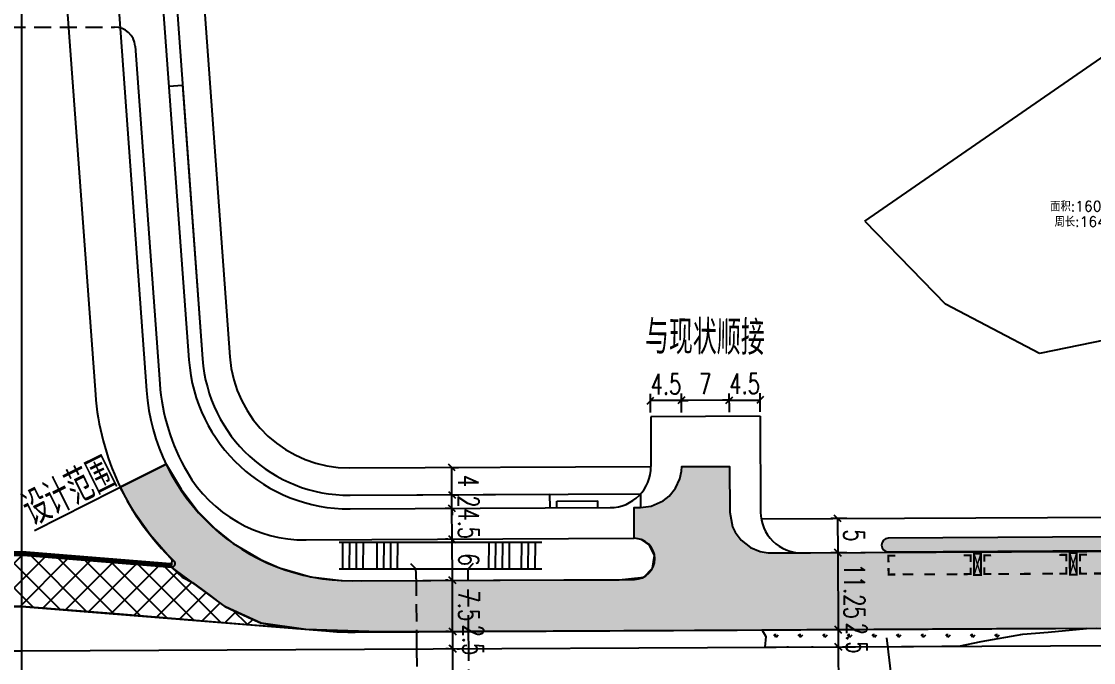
# Model space of a CAD drawing. Extents: x 113363 to 119694, y 18926 to 19620.
# Drawn here: x 115733.2 to 115889.9, y 19294.8 to 19388.5 of the extents above; entities that cross this region are included whole.
import ezdxf
from ezdxf.enums import TextEntityAlignment as Align

# ---------------------------------------------------------------- set-up
doc = ezdxf.new("R2010")
doc.units = 0
for name, pattern in [('CONTINOUS', [0]), ('DASHED2', [9.525, 6.35, -3.175]), ('HIDDENX2', [0.75, 0.5, -0.25]), ('XX', [2, 1.5, -0.5])]:
    doc.linetypes.add(name, pattern=pattern)
for name, color, linetype in [('FW', 4, 'Continuous'), ('SGFW', 4, 'Continuous'), ('人行道', 1, 'Continuous'), ('公交站', 3, 'Continuous'), ('地下通道', 6, 'Continuous'), ('对应标注', 1, 'Continuous'), ('挡土墙', 183, 'DASHED2'), ('无障碍', 3, 'Continuous'), ('树池绿化', 3, 'Continuous'), ('横断面宽度标注', 7, 'Continuous'), ('现状', 5, 'Continuous'), ('立道牙', 5, 'Continuous'), ('计量填充层1', 30, 'Continuous'), ('计量填充层2', 241, 'Continuous'), ('计量填充层5', 100, 'Continuous'), ('辅助填充', 3, 'Continuous')]:
    doc.layers.add(name, color=color, linetype=linetype)
doc.layers.add('MxDimLayer', color=1, linetype='Continuous', lineweight=0)
doc.styles.add('HZTXT', font='ROMANS', dxfattribs={"width": 0.75, "bigfont": 'HZTXT'})
doc.styles.add('MyDimText', font='txt.shx', dxfattribs={"bigfont": 'hztxt.shx'})
doc.styles.get("Standard").update_dxf_attribs({"font": 'txtd.shx', "width": 0.7, "bigfont": 'hztxt.shx'})
doc.styles.add('txtd', font='txtd.shx', dxfattribs={"width": 0.7, "bigfont": 'hztxt.shx'})
doc.styles.add('XBT', font='', dxfattribs={"width": 0.85})
doc.styles.get('XBT').set_extended_font_data('宋体')
doc.dimstyles.get("Standard").update_dxf_attribs({"dimtxt": 3, "dimasz": 1, "dimexe": 1, "dimexo": 0.625, "dimgap": 0.9, "dimtad": 1, "dimdsep": 46, "dimtxsty": 'txtd', "dimblk": 'OBLIQUE', "dimcen": 0.09, "dimclrd": 256, "dimadec": 0, "dimazin": 0, "dimtfac": 1, "dimtix": 1, "dimtmove": 2, "dimatfit": 3, "dimfxl": 1, "dimtolj": 1, "dimtzin": 0, "dimlwd": -1, "dimarcsym": 0})

# ---------------------------------------------------------------- blocks, each defined once
blk = doc.blocks.new('_Oblique')
at = {"color": 0, "linetype": 'ByBlock', "lineweight": -2}
blk.add_line((-0.5, -0.5), (0.5, 0.5), dxfattribs=at)
blk = doc.blocks.new('*U209')
at = {"layer": '横断面宽度标注', "color": 0, "linetype": 'CONTINOUS', "lineweight": -2, "transparency": 16777216}
for p, q in [((115853.86, 19315.9), (115851.51, 19315.89)), ((115853.88, 19310.9), (115851.54, 19310.89))]:
    blk.add_line(p, q, dxfattribs=at)
at = {"layer": '横断面宽度标注', "linetype": 'CONTINOUS', "transparency": 16777216}
blk.add_line((115852.51, 19315.9), (115852.54, 19310.9), dxfattribs=at)
for p, rotation in [((115852.51, 19315.9), 90.28595695201993), ((115852.54, 19310.9), 270.2859569520199)]:
    blk.add_blockref('_Oblique', p, dxfattribs=dict(at, rotation=rotation))
at = {"layer": '横断面宽度标注', "color": 0, "linetype": 'CONTINOUS', "transparency": 16777216, "insert": (115854.92, 19313.41), "char_height": 3, "width": 0.000000001, "attachment_point": 5, "rotation": 270.286, "style": 'txtd'}
blk.add_mtext('\\A1;5', dxfattribs=at)
blk = doc.blocks.new('*U210')
at = {"layer": '横断面宽度标注', "color": 0, "linetype": 'CONTINOUS', "lineweight": -2, "transparency": 16777216}
for p, q in [((115853.88, 19310.9), (115851.54, 19310.89)), ((115853.22, 19299.65), (115853.59, 19299.65))]:
    blk.add_line(p, q, dxfattribs=at)
at = {"layer": '横断面宽度标注', "linetype": 'CONTINOUS', "transparency": 16777216}
blk.add_line((115852.54, 19310.9), (115852.59, 19299.65), dxfattribs=at)
for p, rotation in [((115852.54, 19310.9), 90.28595695185403), ((115852.59, 19299.65), 270.285956951854)]:
    blk.add_blockref('_Oblique', p, dxfattribs=dict(at, rotation=rotation))
at = {"layer": '横断面宽度标注', "color": 0, "linetype": 'CONTINOUS', "transparency": 16777216, "insert": (115854.96, 19305.28), "char_height": 3, "width": 0.000000001, "attachment_point": 5, "rotation": 270.286, "style": 'txtd'}
blk.add_mtext('\\A1;11.25', dxfattribs=at)
blk = doc.blocks.new('*U211')
at = {"layer": '横断面宽度标注', "linetype": 'CONTINOUS', "transparency": 16777216}
blk.add_line((115852.59, 19299.65), (115852.61, 19297.15), dxfattribs=at)
at = {"layer": '横断面宽度标注', "color": 0, "linetype": 'CONTINOUS', "lineweight": -2, "transparency": 16777216}
for p, q in [((115853.22, 19299.65), (115853.59, 19299.65)), ((115853.23, 19297.15), (115853.61, 19297.15))]:
    blk.add_line(p, q, dxfattribs=at)
at = {"layer": '横断面宽度标注', "linetype": 'CONTINOUS', "transparency": 16777216}
for p, rotation in [((115852.59, 19299.65), 90.28595695185403), ((115852.61, 19297.15), 270.285956951854)]:
    blk.add_blockref('_Oblique', p, dxfattribs=dict(at, rotation=rotation))
at = {"layer": '横断面宽度标注', "color": 0, "linetype": 'CONTINOUS', "transparency": 16777216, "insert": (115855.31, 19298.41), "char_height": 3, "width": 0.000000001, "attachment_point": 5, "rotation": 270.286, "style": 'txtd'}
blk.add_mtext('\\A1;2.5', dxfattribs=at)
blk = doc.blocks.new('*U212')
at = {"layer": '横断面宽度标注', "linetype": 'CONTINOUS', "transparency": 16777216}
blk.add_line((115852.61, 19297.15), (115852.69, 19281.15), dxfattribs=at)
at = {"layer": '横断面宽度标注', "color": 0, "linetype": 'CONTINOUS', "lineweight": -2, "transparency": 16777216}
for p, q in [((115853.23, 19297.15), (115853.61, 19297.15)), ((115853.31, 19281.15), (115853.69, 19281.15))]:
    blk.add_line(p, q, dxfattribs=at)
at = {"layer": '横断面宽度标注', "linetype": 'CONTINOUS', "transparency": 16777216}
for p, rotation in [((115852.61, 19297.15), 90.28595695185403), ((115852.69, 19281.15), 270.285956951854)]:
    blk.add_blockref('_Oblique', p, dxfattribs=dict(at, rotation=rotation))
at = {"layer": '横断面宽度标注', "color": 0, "linetype": 'CONTINOUS', "transparency": 16777216, "insert": (115855.05, 19289.16), "char_height": 3, "width": 0.000000001, "attachment_point": 5, "rotation": 270.286, "style": 'txtd'}
blk.add_mtext('\\A1;16', dxfattribs=at)
blk = doc.blocks.new('*U231')
at = {"layer": '横断面宽度标注', "color": 0, "linetype": 'CONTINOUS', "lineweight": -2, "transparency": 16777216}
for p, q in [((115795.65, 19296.86), (115795.26, 19296.86)), ((115795.73, 19280.86), (115795.34, 19280.86))]:
    blk.add_line(p, q, dxfattribs=at)
at = {"layer": '横断面宽度标注', "linetype": 'CONTINOUS', "transparency": 16777216}
blk.add_line((115796.34, 19280.87), (115796.26, 19296.87), dxfattribs=at)
for p, rotation in [((115796.26, 19296.87), 90.28595695268774), ((115796.34, 19280.87), 270.2859569526877)]:
    blk.add_blockref('_Oblique', p, dxfattribs=dict(at, rotation=rotation))
at = {"layer": '横断面宽度标注', "color": 0, "linetype": 'CONTINOUS', "transparency": 16777216, "insert": (115798.7, 19288.88), "char_height": 3, "width": 0.000000001, "attachment_point": 5, "rotation": 270.286, "style": 'txtd'}
blk.add_mtext('\\A1;16', dxfattribs=at)
blk = doc.blocks.new('*U232')
at = {"layer": '横断面宽度标注', "linetype": 'CONTINOUS', "transparency": 16777216}
blk.add_line((115796.28, 19296.87), (115796.27, 19299.37), dxfattribs=at)
at = {"layer": '横断面宽度标注', "color": 0, "linetype": 'CONTINOUS', "lineweight": -2, "transparency": 16777216}
for p, q in [((115796.89, 19299.37), (115797.27, 19299.37)), ((115796.9, 19296.87), (115797.28, 19296.87))]:
    blk.add_line(p, q, dxfattribs=at)
at = {"layer": '横断面宽度标注', "linetype": 'CONTINOUS', "transparency": 16777216}
for p, rotation in [((115796.27, 19299.37), 90.28595695268774), ((115796.28, 19296.87), 270.2859569526877)]:
    blk.add_blockref('_Oblique', p, dxfattribs=dict(at, rotation=rotation))
at = {"layer": '横断面宽度标注', "color": 0, "linetype": 'CONTINOUS', "transparency": 16777216, "insert": (115799.26, 19298.13), "char_height": 3, "width": 0.000000001, "attachment_point": 5, "rotation": 270.286, "style": 'txtd'}
blk.add_mtext('\\A1;2.5', dxfattribs=at)
blk = doc.blocks.new('*U233')
at = {"layer": '横断面宽度标注', "color": 0, "linetype": 'CONTINOUS', "lineweight": -2, "transparency": 16777216}
for p, q in [((115795.6, 19306.86), (115795.22, 19306.86)), ((115795.64, 19299.36), (115795.25, 19299.36))]:
    blk.add_line(p, q, dxfattribs=at)
at = {"layer": '横断面宽度标注', "linetype": 'CONTINOUS', "transparency": 16777216}
blk.add_line((115796.25, 19299.37), (115796.22, 19306.87), dxfattribs=at)
for p, rotation in [((115796.22, 19306.87), 90.28595695268774), ((115796.25, 19299.37), 270.2859569526877)]:
    blk.add_blockref('_Oblique', p, dxfattribs=dict(at, rotation=rotation))
at = {"layer": '横断面宽度标注', "color": 0, "linetype": 'CONTINOUS', "transparency": 16777216, "insert": (115798.63, 19303.13), "char_height": 3, "width": 0.000000001, "attachment_point": 5, "rotation": 270.286, "style": 'txtd'}
blk.add_mtext('\\A1;7.5', dxfattribs=at)
blk = doc.blocks.new('*U234')
at = {"layer": '横断面宽度标注', "color": 0, "linetype": 'CONTINOUS', "lineweight": -2, "transparency": 16777216}
for p, q in [((115795.57, 19312.86), (115795.19, 19312.86)), ((115795.6, 19306.86), (115795.22, 19306.86))]:
    blk.add_line(p, q, dxfattribs=at)
at = {"layer": '横断面宽度标注', "linetype": 'CONTINOUS', "transparency": 16777216}
blk.add_line((115796.22, 19306.87), (115796.19, 19312.86), dxfattribs=at)
for p, rotation in [((115796.19, 19312.86), 90.28595695268774), ((115796.22, 19306.87), 270.2859569526877)]:
    blk.add_blockref('_Oblique', p, dxfattribs=dict(at, rotation=rotation))
at = {"layer": '横断面宽度标注', "color": 0, "linetype": 'CONTINOUS', "transparency": 16777216, "insert": (115798.6, 19309.88), "char_height": 3, "width": 0.000000001, "attachment_point": 5, "rotation": 270.286, "style": 'txtd'}
blk.add_mtext('\\A1;6', dxfattribs=at)
blk = doc.blocks.new('*U235')
at = {"layer": '横断面宽度标注', "color": 0, "linetype": 'CONTINOUS', "lineweight": -2, "transparency": 16777216}
for p, q in [((115795.7, 19317.36), (115795.16, 19317.36)), ((115795.57, 19312.86), (115795.19, 19312.86))]:
    blk.add_line(p, q, dxfattribs=at)
at = {"layer": '横断面宽度标注', "linetype": 'CONTINOUS', "transparency": 16777216}
blk.add_line((115796.19, 19312.86), (115796.16, 19317.36), dxfattribs=at)
for p, rotation in [((115796.16, 19317.36), 90.28595695268774), ((115796.19, 19312.86), 270.2859569526877)]:
    blk.add_blockref('_Oblique', p, dxfattribs=dict(at, rotation=rotation))
at = {"layer": '横断面宽度标注', "color": 0, "linetype": 'CONTINOUS', "transparency": 16777216, "insert": (115798.61, 19315.13), "char_height": 3, "width": 0.000000001, "attachment_point": 5, "rotation": 270.286, "style": 'txtd'}
blk.add_mtext('\\A1;4.5', dxfattribs=at)
blk = doc.blocks.new('*U237')
at = {"layer": '横断面宽度标注', "linetype": 'CONTINOUS', "transparency": 16777216}
for p, q in [((115796.15, 19319.36), (115796.15, 19320.36)), ((115796.16, 19317.36), (115796.15, 19319.36)), ((115796.16, 19317.36), (115796.17, 19316.36))]:
    blk.add_line(p, q, dxfattribs=at)
at = {"layer": '横断面宽度标注', "color": 0, "linetype": 'CONTINOUS', "lineweight": -2, "transparency": 16777216}
for p, q in [((115796.5, 19319.37), (115797.15, 19319.37)), ((115795.7, 19317.36), (115795.16, 19317.36))]:
    blk.add_line(p, q, dxfattribs=at)
at = {"layer": '横断面宽度标注', "linetype": 'CONTINOUS', "transparency": 16777216}
for p, rotation in [((115796.15, 19319.36), 270.2859569526877), ((115796.16, 19317.36), 90.28595695268774)]:
    blk.add_blockref('_Oblique', p, dxfattribs=dict(at, rotation=rotation))
at = {"layer": '横断面宽度标注', "color": 0, "linetype": 'CONTINOUS', "transparency": 16777216, "insert": (115798.56, 19318.38), "char_height": 3, "width": 0.000000001, "attachment_point": 5, "rotation": 270.286, "style": 'txtd'}
blk.add_mtext('\\A1;2', dxfattribs=at)
blk = doc.blocks.new('*U238')
at = {"layer": '横断面宽度标注', "linetype": 'CONTINOUS', "transparency": 16777216}
blk.add_line((115796.15, 19319.36), (115796.13, 19323.36), dxfattribs=at)
at = {"layer": '横断面宽度标注', "color": 0, "linetype": 'CONTINOUS', "lineweight": -2, "transparency": 16777216}
for p, q in [((115796.48, 19323.37), (115797.13, 19323.37)), ((115796.5, 19319.37), (115797.15, 19319.37))]:
    blk.add_line(p, q, dxfattribs=at)
at = {"layer": '横断面宽度标注', "linetype": 'CONTINOUS', "transparency": 16777216}
for p, rotation in [((115796.13, 19323.36), 90.28595695268774), ((115796.15, 19319.36), 270.2859569526877)]:
    blk.add_blockref('_Oblique', p, dxfattribs=dict(at, rotation=rotation))
at = {"layer": '横断面宽度标注', "color": 0, "linetype": 'CONTINOUS', "transparency": 16777216, "insert": (115798.54, 19321.38), "char_height": 3, "width": 0.000000001, "attachment_point": 5, "rotation": 270.286, "style": 'txtd'}
blk.add_mtext('\\A1;4', dxfattribs=at)
blk = doc.blocks.new('三位')
at = {"layer": '公交站'}
blk.add_hatch(color=256, dxfattribs=at).paths.add_polyline_path([(-20.02, 5.31, 0.999374), (-20.01, 3.31), (19.99, 3.38, 0.999374), (19.99, 5.38)])
blk.add_lwpolyline([(19.99, 3.38, 1), (19.99, 5.38), (-20.02, 5.31, 1), (-20.01, 3.31)], format="xyb", close=True, dxfattribs=at)
at = {"layer": '公交站', "linetype": 'Continuous'}
for points in [[(-6.51, -0.15, 0.3, 0.3, 0), (-7.51, -0.15, 0.3, 0.3, 0), (-7.51, 3, 0.3, 0.3, 0), (-6.51, 3, 0.3, 0.3, 0)], [(7.49, -0.15, 0.3, 0.3, 0), (6.49, -0.15, 0.3, 0.3, 0), (6.49, 3, 0.3, 0.3, 0), (7.49, 3, 0.3, 0.3, 0)]]:
    blk.add_lwpolyline(points, format="xyseb", close=True, dxfattribs=at)
for points in [[(-20.01, 1.79, 0.3, 0.3, 0), (-20.01, 2.75, 0.3, 0.3, 0), (-19, 2.75, 0.3, 0.3, 0)], [(-8.01, 1.79, 0.3, 0.3, 0), (-8.01, 2.75, 0.3, 0.3, 0), (-9.03, 2.75, 0.3, 0.3, 0)], [(-6.51, -0.15, 0.2, 0.2, 0), (-7.51, 3, 0.2, 0.2, 0)], [(-6.51, 3, 0.2, 0.2, 0), (-7.51, -0.15, 0.2, 0.2, 0)], [(-6.01, 1.79, 0.3, 0.3, 0), (-6.01, 2.75, 0.3, 0.3, 0), (-5, 2.75, 0.3, 0.3, 0)], [(5.99, 1.79, 0.3, 0.3, 0), (5.99, 2.75, 0.3, 0.3, 0), (4.97, 2.75, 0.3, 0.3, 0)], [(7.49, -0.15, 0.2, 0.2, 0), (6.49, 3, 0.2, 0.2, 0)], [(7.49, 3, 0.2, 0.2, 0), (6.49, -0.15, 0.2, 0.2, 0)], [(7.99, 1.79, 0.3, 0.3, 0), (7.99, 2.75, 0.3, 0.3, 0), (9, 2.75, 0.3, 0.3, 0)], [(19.99, 1.79, 0.3, 0.3, 0), (19.99, 2.75, 0.3, 0.3, 0), (18.97, 2.75, 0.3, 0.3, 0)], [(-20.01, 0.96, 0.3, 0.3, 0), (-20.01, 0, 0.3, 0.3, 0), (-19, 0, 0.3, 0.3, 0)], [(-16.4, 0, 0.3, 0.3, 0), (-17.97, 0, 0.3, 0.3, 0)], [(-13.22, 0, 0.3, 0.3, 0), (-14.78, 0, 0.3, 0.3, 0)], [(-9.96, 0, 0.3, 0.3, 0), (-11.52, 0, 0.3, 0.3, 0)], [(-8.01, 0.96, 0.3, 0.3, 0), (-8.01, 0, 0.3, 0.3, 0), (-9.03, 0, 0.3, 0.3, 0)], [(-6.01, 0.96, 0.3, 0.3, 0), (-6.01, 0, 0.3, 0.3, 0), (-5, 0, 0.3, 0.3, 0)], [(-2.4, 0, 0.3, 0.3, 0), (-3.97, 0, 0.3, 0.3, 0)], [(0.78, 0, 0.3, 0.3, 0), (-0.78, 0, 0.3, 0.3, 0)], [(4.04, 0, 0.3, 0.3, 0), (2.48, 0, 0.3, 0.3, 0)], [(5.99, 0.96, 0.3, 0.3, 0), (5.99, 0, 0.3, 0.3, 0), (4.97, 0, 0.3, 0.3, 0)], [(7.99, 0.96, 0.3, 0.3, 0), (7.99, 0, 0.3, 0.3, 0), (9, 0, 0.3, 0.3, 0)], [(11.6, 0, 0.3, 0.3, 0), (10.03, 0, 0.3, 0.3, 0)], [(14.78, 0, 0.3, 0.3, 0), (13.22, 0, 0.3, 0.3, 0)], [(18.04, 0, 0.3, 0.3, 0), (16.48, 0, 0.3, 0.3, 0)], [(19.99, 0.96, 0.3, 0.3, 0), (19.99, 0, 0.3, 0.3, 0), (18.97, 0, 0.3, 0.3, 0)]]:
    blk.add_lwpolyline(points, format="xyseb", dxfattribs=at)
at = {"layer": '公交站', "style": 'XBT', "width": 0.85}
blk.add_attdef('公交站台', text='', height=3, rotation=0.1434, dxfattribs=at).set_placement((-7.74, 6.28), align=Align.BOTTOM_LEFT)
blk = doc.blocks.new('*U352', base_point=(115885.8, 19364.75))
at = {"lineweight": 25}
for p, q in [((115856.47, 19359.34), (115900.06, 19389.5)), ((115900.06, 19389.5), (115915.14, 19346.89)), ((115856.47, 19359.34), (115868.27, 19347.21)), ((115882.03, 19340), (115868.27, 19347.21)), ((115915.14, 19346.89), (115882.03, 19340))]:
    blk.add_line(p, q, dxfattribs=at)
at = {"lineweight": -3, "style": 'MyDimText'}
for s, p in [('面积:1605.41', (115889.57, 19360.33)), ('周长:164.50', (115889.57, 19358.08))]:
    blk.add_text(s, height=1.499, dxfattribs=at).set_placement(p, align=Align.BOTTOM_CENTER)

msp = doc.modelspace()

# ---------------------------------------------------------------- hatches: boundary and pattern name
at = {"layer": '计量填充层1'}
h = msp.add_hatch(dxfattribs=at)
h.set_pattern_fill('NET', color=256, scale=0.8, angle=45, style=0)
h.paths.add_polyline_path([(115755.183, 19308.803), (115756.728, 19307.322), (115758.217, 19306.558), (115759.72, 19305.446), (115760.821, 19304.632), (115761.904, 19303.83), (115762.988, 19303.028), (115764.627, 19302.253), (115765.59, 19301.812), (115766.974, 19301.179), (115768.284, 19300.588), (115773.22, 19299.819), (115766.316, 19300.377), (115761.039, 19300.804), (115755.195, 19301.276), (115747.578, 19301.892), (115733.25, 19303.051), (115729.314, 19303.031), (115678.6, 19302.778), (115663.912, 19302.705), (115661.417, 19302.692), (115660.873, 19302.664), (115660.264, 19302.238), (115660.101, 19301.686), (115656.516, 19303.643), (115652.235, 19306.553), (115648.334, 19309.204), (115643.708, 19312.348), (115639.5, 19315.208), (115642.568, 19313.845), (115644.274, 19313.19), (115645.498, 19312.764), (115647.693, 19312.087), (115650.805, 19311.312), (115652.487, 19310.98), (115654.971, 19310.598), (115657.142, 19310.368), (115659.619, 19310.222), (115662.615, 19310.198), (115695.198, 19310.361), (115709.89, 19310.434), (115716.916, 19310.469), (115727.777, 19310.524), (115733.534, 19310.552), (115740.043, 19310.026), (115747.995, 19309.383)])
at = {"layer": '计量填充层2'}
h = msp.add_hatch(dxfattribs=at)
h.set_pattern_fill('TRANS', color=256, scale=0.4, angle=45, style=0)
h.paths.add_polyline_path([(116540.299, 19298.996), (116540.311, 19296.918), (116428.995, 19296.273), (116429.491, 19296.813), (116429.31, 19297.159), (116427.362, 19297.347), (116378.402, 19299.551), (116368.314, 19299.97), (116323.077, 19299.744), (116307.22, 19299.789), (116258.99, 19299.557), (116213.718, 19299.368), (116192.121, 19299.322), (116178.041, 19299.293), (116135.653, 19298.809), (115975.916, 19298.012), (115968.203, 19299.301), (115910.417, 19299.671), (115904.744, 19300), (115890.385, 19299.835), (115810.954, 19299.439), (115785.566, 19299.335), (115774.813, 19299.672), (115768.256, 19300.592), (115763.076, 19302.963), (115755.183, 19308.803), (115755.276, 19309.789), (115752.029, 19313.518), (115749.546, 19317.026), (115747.688, 19320.46), (115754.376, 19323.854), (115756.562, 19320.169), (115759.085, 19316.888), (115761.579, 19314.358), (115764.2, 19312.258), (115768.175, 19309.885), (115770.958, 19308.684), (115775.48, 19307.39), (115779.964, 19306.828), (115782.958, 19306.799), (115813.309, 19306.95), (115820.588, 19306.911), (115824.175, 19307.333), (115825.464, 19308.625), (115825.757, 19310.48), (115824.996, 19312.038), (115823.86, 19312.803), (115822.781, 19312.998), (115822.759, 19317.498), (115823.695, 19317.502), (115825.276, 19317.705), (115827.002, 19318.474), (115827.884, 19319.174), (115828.817, 19320.323), (115829.454, 19321.706), (115829.69, 19322.823), (115829.729, 19323.517), (115836.729, 19323.51), (115836.763, 19316.818), (115837.165, 19314.688), (115837.529, 19313.913), (115838.404, 19312.723), (115839.792, 19311.634), (115841.2, 19311.054), (115842.341, 19310.862), (115844.377, 19310.855), (115899.932, 19311.133), (115914.942, 19309.208), (115968.249, 19309.474), (115970.303, 19309.847), (115971.646, 19310.548), (115972.499, 19311.269), (115973.211, 19312.145), (115973.934, 19313.647), (115974.167, 19314.687), (115974.219, 19315.504), (115981.219, 19315.538), (115981.328, 19314.427), (115981.634, 19313.375), (115982.143, 19312.368), (115982.805, 19311.505), (115983.433, 19310.914), (115984.433, 19310.254), (115985.468, 19309.829), (115986.511, 19309.61), (115987.249, 19309.569), (116042.766, 19309.846), (116026.556, 19308.632), (116000, 19306.689), (115991.087, 19306.699), (115990.486, 19306.545), (115989.792, 19305.895), (115989.485, 19305.536), (115989.074, 19304.298), (115989.17, 19303.575), (115989.521, 19302.694), (115990.064, 19302.117), (115990.795, 19301.699), (116009.429, 19301.888), (116074.154, 19302.21), (116091.21, 19302.299), (116094.412, 19302.542), (116096.229, 19302.798), (116099.082, 19303.264), (116101.221, 19303.718), (116103.949, 19304.365), (116107.439, 19305.429), (116109.32, 19306.119), (116111.374, 19307.06), (116116.209, 19309.785), (116117.565, 19310.591), (116118.858, 19311.465), (116120.48, 19312.709), (116121.791, 19313.741), (116124.353, 19315.414), (116126.322, 19316.884), (116128.102, 19318.451), (116129.505, 19319.88), (116131.078, 19321.74), (116134.23, 19325.789), (116139.751, 19321.49), (116137.773, 19318.95), (116136.288, 19316.982), (116134.802, 19315.3), (116133.344, 19313.783), (116131.514, 19312.101), (116130.301, 19310.834), (116128.714, 19309.155), (116127.596, 19307.791), (116127.292, 19307.005), (116127.356, 19306.092), (116127.743, 19305.402), (116128.78, 19304.769), (116158.924, 19305.483), (116183.112, 19305.946), (116216.353, 19306.204), (116233.412, 19306.383), (116249.513, 19306.673), (116253.988, 19307.22), (116261.527, 19309.277), (116265.899, 19311.446), (116269.208, 19313.464), (116273.202, 19315.896), (116276.102, 19317.666), (116280.35, 19312.102), (116279.615, 19311.554), (116278.453, 19310.736), (116277.409, 19310.049), (116275.62, 19308.972), (116274.664, 19308.445), (116274.4, 19308.017), (116274.584, 19307.617), (116274.782, 19307.518), (116274.902, 19307.504), (116332.927, 19307.794), (116333.625, 19307.934), (116334.049, 19308.433), (116333.934, 19309.371), (116333.13, 19309.97), (116332.154, 19310.61), (116331.308, 19311.189), (116329.72, 19312.337), (116328.264, 19313.465), (116326.227, 19315.177), (116324.206, 19317.046), (116329.081, 19322.07), (116330.042, 19321.068), (116332.54, 19319.01), (116334.727, 19317.345), (116337.335, 19315.593), (116340.862, 19313.575), (116345.37, 19311.511), (116352.09, 19309.365), (116355.157, 19308.72), (116357.515, 19308.359), (116360.781, 19308.047), (116373.846, 19307.998), (116417.222, 19308.214), (116417.69, 19308.546), (116417.714, 19308.788), (116417.421, 19309.192), (116416.777, 19309.709), (116415.548, 19310.74), (116413.751, 19312.359), (116411.57, 19314.523), (116410.344, 19315.849), (116408.817, 19317.626), (116407.45, 19319.378), (116398.908, 19330.743), (116404.504, 19334.948), (116413.45, 19323.045), (116415.483, 19320.602), (116416.903, 19319.076), (116418.16, 19317.825), (116420.043, 19316.107), (116421.86, 19314.606), (116423.68, 19313.24), (116425.301, 19312.126), (116427.22, 19310.925), (116429.207, 19309.803), (116431.546, 19308.63), (116433.796, 19307.641), (116436.074, 19306.763), (116438.697, 19305.92), (116441.571, 19305.167), (116444.323, 19304.614), (116445.884, 19304.372), (116447.772, 19304.145), (116450.516, 19303.944), (116452.873, 19303.893), (116456.54, 19303.911), (116487.254, 19304.064), (116491.219, 19304.055), (116506.4, 19302.852), (116509.727, 19302.578), (116512.404, 19302.321), (116516.598, 19301.96), (116523.737, 19301.185), (116528.205, 19300.665), (116532.946, 19300.064), (116536.695, 19299.53)])
h.paths.add_polyline_path([(116254.058, 19304.92), (116268.677, 19304.92), (116268.677, 19300.849), (116254.058, 19300.849)])
at = {"layer": '计量填充层5', "linetype": 'CONTINOUS'}
h = msp.add_hatch(dxfattribs=at)
h.set_pattern_fill('GRASS', color=256, scale=0.1, style=0)
h.set_pattern_definition([(90, (0, 0), (-1.79605, 1.79605), [0.47625, -3.11585]), (45, (0, 0), (-1.796051224, 1.796051224), [0.47625, -2.06375]), (135, (0, 0), (-1.796051224, -1.796051224), [0.47625, -2.06375])])
h.paths.add_polyline_path([(115888.87, 19299.825), (115880.987, 19299.788), (115866.373, 19299.715), (115857.816, 19299.672), (115848.011, 19299.623), (115841.477, 19299.591), (115842.01, 19298.655), (115841.86, 19297.093), (115855.125, 19297.159), (115861.856, 19297.193), (115867.72, 19297.222), (115870.22, 19297.234), (115873.5, 19297.937), (115879.556, 19299.002), (115883.285, 19299.28)])

# ---------------------------------------------------------------- linework, layer by layer
at = {"layer": 'FW', "linetype": 'CONTINOUS'}
for q in [(115735.167, 19314.104), (115747.688, 19320.46)]:
    msp.add_line((115754.376, 19323.854), q, dxfattribs=at)
at = {"layer": '人行道', "ltscale": 10}
for p, q in [((115758.784, 19406.702), (115763.698, 19339.514)), ((115841.193, 19330.84), (115825.193, 19330.76)), ((115781.238, 19323.291), (115825.229, 19323.51))]:
    msp.add_line(p, q, dxfattribs=at)
at = {"layer": '人行道', "linetype": 'Continuous'}
msp.add_line((115841.351, 19315.84), (115964.214, 19316.454), dxfattribs=at)
at = {"layer": '人行道', "ltscale": 10}
msp.add_arc((115781.151, 19340.79), 17.5, 184.18273, 270.28596, dxfattribs=at)
at = {"layer": '地下通道', "linetype": 'HIDDENX2', "ltscale": 5}
msp.add_line((115693.847, 19387.716), (115746.856, 19387.716), dxfattribs=at)
msp.add_line((115693.847, 19387.716), (115746.856, 19387.716), dxfattribs=at)
at = {"layer": '地下通道', "linetype": 'Continuous'}
for points in [[(115779.68, 19312.459), (115809.289, 19312.459)], [(115779.68, 19312.459), (115809.289, 19312.459)], [(115780.203, 19308.609), (115780.227, 19312.49)], [(115780.203, 19308.609), (115780.227, 19312.49)], [(115781.203, 19308.6), (115781.227, 19312.48)], [(115781.203, 19308.6), (115781.227, 19312.48)], [(115782.203, 19308.59), (115782.227, 19312.48)], [(115782.203, 19308.59), (115782.227, 19312.48)], [(115783.203, 19308.59), (115783.227, 19312.471)], [(115783.203, 19308.59), (115783.227, 19312.471)], [(115785.203, 19308.57), (115785.227, 19312.461)], [(115785.203, 19308.57), (115785.227, 19312.461)], [(115786.203, 19308.561), (115786.227, 19312.461)], [(115786.203, 19308.561), (115786.227, 19312.461)], [(115787.203, 19308.561), (115787.227, 19312.449)], [(115787.203, 19308.561), (115787.227, 19312.449)], [(115788.203, 19308.551), (115788.227, 19312.449)], [(115788.203, 19308.551), (115788.227, 19312.449)], [(115801.539, 19308.531), (115801.57, 19312.441)], [(115801.539, 19308.531), (115801.57, 19312.441)], [(115802.539, 19308.521), (115802.57, 19312.441)], [(115802.539, 19308.521), (115802.57, 19312.441)], [(115803.539, 19308.521), (115803.57, 19312.432)], [(115803.539, 19308.521), (115803.57, 19312.432)], [(115804.539, 19308.512), (115804.57, 19312.432)], [(115804.539, 19308.512), (115804.57, 19312.432)], [(115806.312, 19308.531), (115806.344, 19312.451)], [(115806.312, 19308.531), (115806.344, 19312.451)], [(115807.312, 19308.521), (115807.344, 19312.451)], [(115807.312, 19308.521), (115807.344, 19312.451)], [(115808.312, 19308.512), (115808.344, 19312.441)], [(115808.312, 19308.512), (115808.344, 19312.441)], [(115779.68, 19308.551), (115809.289, 19308.551)], [(115779.68, 19308.551), (115809.289, 19308.551)], [(115790.906, 19307.812), (115790.898, 19308.529), (115790.141, 19309.289)], [(115790.906, 19307.812), (115790.898, 19308.529), (115790.141, 19309.289)], [(115798.523, 19307.824), (115798.523, 19308.539), (115799.305, 19309.354)], [(115798.523, 19307.824), (115798.523, 19308.539), (115799.305, 19309.354)]]:
    msp.add_lwpolyline(points, dxfattribs=at)
at = {"layer": '地下通道', "linetype": 'XX'}
for points in [[(115790.914, 19307.1), (115790.906, 19307.812)], [(115790.914, 19307.1), (115790.906, 19307.812)], [(115798.531, 19307.051), (115798.523, 19307.824)], [(115798.531, 19307.051), (115798.523, 19307.824)]]:
    msp.add_lwpolyline(points, dxfattribs=at)
at = {"layer": '地下通道', "linetype": 'HIDDENX2', "ltscale": 5}
for points in [[(115790.914, 19307.1), (115790.969, 19299.314)], [(115790.914, 19307.1), (115790.969, 19299.314)], [(115798.594, 19299.283), (115798.531, 19307.051)], [(115798.594, 19299.283), (115798.531, 19307.051)], [(115790.969, 19299.314), (115790.992, 19296.74)], [(115790.969, 19299.314), (115790.992, 19296.74)], [(115798.609, 19296.766), (115798.594, 19299.283)], [(115798.609, 19296.766), (115798.594, 19299.283)], [(115790.992, 19296.74), (115791.203, 19268.842)], [(115790.992, 19296.74), (115791.203, 19268.842)], [(115798.82, 19268.846), (115798.609, 19296.766)], [(115798.82, 19268.846), (115798.609, 19296.766)]]:
    msp.add_lwpolyline(points, dxfattribs=at)
at = {"layer": '对应标注', "linetype": 'CONTINOUS'}
msp.add_line((115859.635, 19298.469), (115860.694, 19289.826), dxfattribs=at)
at = {"layer": '挡土墙', "color": 161, "ltscale": 0.2}
msp.add_lwpolyline([(115661.575, 19310.493, 0.6, 0.6, 0), (115706.679, 19310.718, 0.6, 0.6, 0), (115733.558, 19310.851, 0.6, 0.6, 0), (115755.176, 19309.103, 0.6, 0.6, 0)], format="xyseb", dxfattribs=at)
at = {"layer": '无障碍', "linetype": 'CONTINOUS'}
for p, q in [((115811.485, 19318.441), (115817.485, 19318.471)), ((115811.49, 19317.441), (115811.485, 19318.441)), ((115817.49, 19317.471), (115817.485, 19318.471))]:
    msp.add_line(p, q, dxfattribs=at)
at = {"layer": '树池绿化'}
for p in [(115754.956, 19404.205), (115756.784, 19379.205)]:
    msp.add_line(p, (115759.708, 19339.222), dxfattribs=at)
at = {"layer": '树池绿化', "linetype": 'CONTINOUS'}
for p, q in [((115754.79, 19379.059), (115756.784, 19379.205)), ((115823.759, 19317.503), (115823.749, 19319.487))]:
    msp.add_line(p, q, dxfattribs=at)
at = {"layer": '横断面宽度标注', "linetype": 'CONTINOUS'}
for p, q in [((115825.19, 19331.385), (115825.176, 19334.129)), ((115829.681, 19333.152), (115825.181, 19333.129)), ((115829.69, 19331.407), (115829.676, 19334.152)), ((115829.69, 19331.407), (115829.676, 19334.152)), ((115836.681, 19333.187), (115829.681, 19333.152)), ((115829.681, 19333.152), (115830.681, 19333.157)), ((115836.681, 19333.187), (115835.681, 19333.182)), ((115836.69, 19331.442), (115836.676, 19334.187)), ((115836.69, 19331.442), (115836.676, 19334.187)), ((115836.681, 19333.187), (115841.181, 19333.209)), ((115841.19, 19331.465), (115841.176, 19334.209)), ((115781.258, 19319.291), (115823.749, 19319.503)), ((115781.258, 19319.291), (115810.48, 19319.436)), ((115810.49, 19317.436), (115810.48, 19319.436))]:
    msp.add_line(p, q, dxfattribs=at)
msp.add_arc((115781.151, 19340.79), 21.5, 184.18273, 270.28596, dxfattribs=at)
msp.add_arc((115781.151, 19340.79), 21.5, 184.18273, 270.28596, dxfattribs=at)
at = {"layer": '现状'}
for p, q in [((115739.282, 19501.988), (115751.523, 19334.604)), ((115733.25, 19467.951), (115733.25, 19105.773)), ((115733.25, 19467.951), (115733.25, 19105.773)), ((115734.249, 19467.987), (115744.044, 19334.041)), ((115752.961, 19404.059), (115757.714, 19339.076)), ((115749.848, 19384.934), (115753.456, 19335.598)), ((115733.534, 19310.552), (115755.152, 19308.804)), ((115733.25, 19303.051), (115777.726, 19299.455))]:
    msp.add_line(p, q, dxfattribs=at)
for centre, radius, start, end in [((115746.856, 19384.716), 3, 4.18273, 90), ((115783.376, 19337.786), 30, 184.18273, 210.18606), ((115781.445, 19336.777), 37.5, 184.18273, 226.30246), ((115755.192, 19309.303), 0.5, 265.37742, 46.30246)]:
    msp.add_arc(centre, radius, start, end, dxfattribs=at)
at = {"layer": '立道牙'}
for p, q in [((115825.193, 19330.76), (115825.229, 19323.51)), ((115841.193, 19330.84), (115841.262, 19316.84)), ((115781.268, 19317.291), (115819.259, 19317.48)), ((115774.832, 19312.758), (115822.781, 19312.998)), ((115847.292, 19310.87), (115899.932, 19311.133)), ((115706.695, 19310.418), (115733.534, 19310.552)), ((115781.593, 19306.792), (115822.811, 19306.998)), ((115706.733, 19302.918), (115733.25, 19303.051)), ((115781.989, 19299.294), (115908.817, 19299.927)), ((115733.25, 19296.551), (115899.198, 19297.379)), ((115706.765, 19296.418), (115733.25, 19296.551))]:
    msp.add_line(p, q, dxfattribs=at)
for centre, radius, start, end in [((115781.151, 19340.79), 23.5, 184.18273, 270.28596), ((115781.443, 19336.792), 30, 184.18273, 270.28596), ((115774.732, 19332.758), 20, 210.18606, 270.28596), ((115819.229, 19323.48), 6, 270.28596, 0.28578), ((115847.262, 19316.87), 6, 180.28578, 270.28596), ((115822.796, 19309.998), 3, 270.28596, 90.28596), ((115781.739, 19349.293), 50, 265.39655, 270.28596)]:
    msp.add_arc(centre, radius, start, end, dxfattribs=at)
at = {"layer": '计量填充层1'}
msp.add_lwpolyline([(115727.777, 19310.524), (115733.534, 19310.552), (115740.043, 19310.026), (115747.995, 19309.383), (115755.183, 19308.803), (115756.728, 19307.322), (115758.217, 19306.558), (115759.72, 19305.446), (115760.821, 19304.632), (115761.904, 19303.83), (115762.988, 19303.028), (115764.627, 19302.253), (115765.59, 19301.812), (115766.974, 19301.179), (115768.284, 19300.588), (115773.22, 19299.819), (115766.316, 19300.377), (115761.039, 19300.804), (115755.195, 19301.276), (115747.578, 19301.892), (115733.25, 19303.051), (115729.314, 19303.031)], dxfattribs=at)
at = {"layer": '计量填充层5', "linetype": 'CONTINOUS'}
msp.add_lwpolyline([(115888.87, 19299.825), (115880.987, 19299.788), (115866.373, 19299.715), (115857.816, 19299.672), (115848.011, 19299.623), (115841.477, 19299.591), (115842.01, 19298.655), (115841.86, 19297.093), (115855.125, 19297.159), (115861.856, 19297.193), (115867.72, 19297.222), (115870.22, 19297.234), (115873.5, 19297.937), (115879.556, 19299.002), (115883.285, 19299.28)], close=True, dxfattribs=at)
at = {"layer": '辅助填充'}
msp.add_lwpolyline([(115890.385, 19299.835), (115875.726, 19299.762), (115861.176, 19299.689), (115831.608, 19299.542), (115810.954, 19299.439), (115785.566, 19299.335), (115774.813, 19299.672), (115768.256, 19300.592), (115763.076, 19302.963), (115755.183, 19308.803), (115755.276, 19309.789), (115752.029, 19313.518), (115749.546, 19317.026), (115747.688, 19320.46), (115754.376, 19323.854), (115756.562, 19320.169), (115759.085, 19316.888), (115761.579, 19314.358), (115764.2, 19312.258), (115768.175, 19309.885), (115770.958, 19308.684), (115775.48, 19307.39), (115779.964, 19306.828), (115782.958, 19306.799), (115813.309, 19306.95), (115820.588, 19306.911), (115824.175, 19307.333), (115825.464, 19308.625), (115825.757, 19310.48), (115824.996, 19312.038), (115823.86, 19312.803), (115822.781, 19312.998), (115822.759, 19317.498), (115823.695, 19317.502), (115825.276, 19317.705), (115827.002, 19318.474), (115827.884, 19319.174), (115828.817, 19320.323), (115829.454, 19321.706), (115829.69, 19322.823), (115829.729, 19323.517), (115836.729, 19323.51), (115836.763, 19316.818), (115837.165, 19314.688), (115837.529, 19313.913), (115838.404, 19312.723), (115839.792, 19311.634), (115841.2, 19311.054), (115842.341, 19310.862), (115844.377, 19310.855), (115846.674, 19310.867), (115848.568, 19310.876), (115855.899, 19310.913), (115899.932, 19311.133)], dxfattribs=at)

# ---------------------------------------------------------------- block references
at = {"layer": 'MxDimLayer', "linetype": 'CONTINOUS', "lineweight": 9}
msp.add_blockref('*U352', (115885.805, 19364.751), dxfattribs=at)
at = {"layer": '公交站', "rotation": 0.2859569478915923}
msp.add_blockref('三位', (115879.963, 19307.805), dxfattribs=at)
at = {"layer": '横断面宽度标注', "linetype": 'CONTINOUS'}
for p, rotation in [((115825.181, 19333.129), 0.2857763439642129), ((115829.681, 19333.152), 180.2857763439642), ((115829.681, 19333.152), 180.2857763439321), ((115836.681, 19333.187), 0.2857763439642635), ((115836.681, 19333.187), 0.2857763439320493), ((115841.181, 19333.209), 180.2857763439642)]:
    msp.add_blockref('_Oblique', p, dxfattribs=dict(at, rotation=rotation))

# ---------------------------------------------------------------- texts
at = {"layer": 'SGFW', "linetype": 'Continuous', "style": 'HZTXT', "width": 0.7}
msp.add_text('设计范围', height=5, rotation=26.3824, dxfattribs=at).set_placement((115734.985, 19314.537, 145))
msp.add_attdef('与现状顺接', text='与现状顺接', height=5, rotation=359.46994, dxfattribs=at).set_placement((115824.33, 19338.454), align=Align.BOTTOM_LEFT)
at = {"layer": '横断面宽度标注', "linetype": 'CONTINOUS', "char_height": 3, "width": 0.000000001, "attachment_point": 5, "rotation": 0.28578}
for s, insert in [('\\A1;4.5', (115827.419, 19335.541)), ('\\A1;7', (115833.169, 19335.569)), ('\\A1;4.5', (115838.919, 19335.598))]:
    msp.add_mtext(s, dxfattribs=dict(at, insert=insert))

# ---------------------------------------------------------------- dimensions: what is measured, and where the dimension line sits
at = {"layer": '横断面宽度标注', "linetype": 'CONTINOUS'}
for base, p1, p2, angle, picture, middle in [((115796.133, 19323.365), (115795.879, 19319.364), (115795.859, 19323.363), 270.28596, '*U238', (115798.543, 19321.377)), ((115796.153, 19319.365), (115796.33, 19317.366), (115795.879, 19319.364), 270.28596, '*U237', (115798.558, 19318.377)), ((115796.185, 19312.865), (115796.229, 19306.865), (115796.199, 19312.865), 270.28596, '*U234', (115798.6, 19309.877)), ((115852.593, 19299.646), (115854.506, 19310.906), (115852.593, 19299.646), 90.28596, '*U210', (115854.965, 19305.283)), ((115796.215, 19306.865), (115796.267, 19299.365), (115796.229, 19306.865), 270.28596, '*U233', (115798.634, 19303.127)), ((115796.265, 19296.865), (115796.359, 19280.865), (115796.279, 19296.865), 270.28596, '*U231', (115798.705, 19288.877)), ((115852.685, 19281.147), (115852.606, 19297.146), (115852.685, 19281.147), 90.28596, '*U212', (115855.045, 19289.158))]:
    dim = msp.add_linear_dim(base=base, p1=p1, p2=p2, angle=angle, dimstyle='Standard', dxfattribs=at)
    dim.commit()
    dim.dimension.update_dxf_attribs({"geometry": picture, "text_midpoint": middle})
for base, p1, p2, angle, picture, middle in [((115796.163, 19317.365), (115796.199, 19312.865), (115796.33, 19317.366), 270.28596, '*U235', (115798.609, 19315.127)), ((115852.606, 19297.146), (115852.593, 19299.646), (115852.606, 19297.146), 90.28596, '*U211', (115855.314, 19298.41)), ((115796.267, 19299.365), (115796.279, 19296.865), (115796.267, 19299.365), 270.28596, '*U232', (115799.265, 19298.13))]:
    dim = msp.add_linear_dim(base=base, p1=p1, p2=p2, angle=angle, dimstyle='Standard', dxfattribs=at)
    dim.commit()
    dim.dimension.update_dxf_attribs({"geometry": picture, "text_midpoint": middle, "dimtype": 160})
dim = msp.add_aligned_dim(p1=(115854.481, 19315.906), p2=(115854.506, 19310.906), distance=-1.969, dimstyle='Standard', dxfattribs=at)
dim.commit()
dim.dimension.update_dxf_attribs({"geometry": '*U209', "text_midpoint": (115854.924, 19313.408)})

doc.saveas('drawing.dxf')
